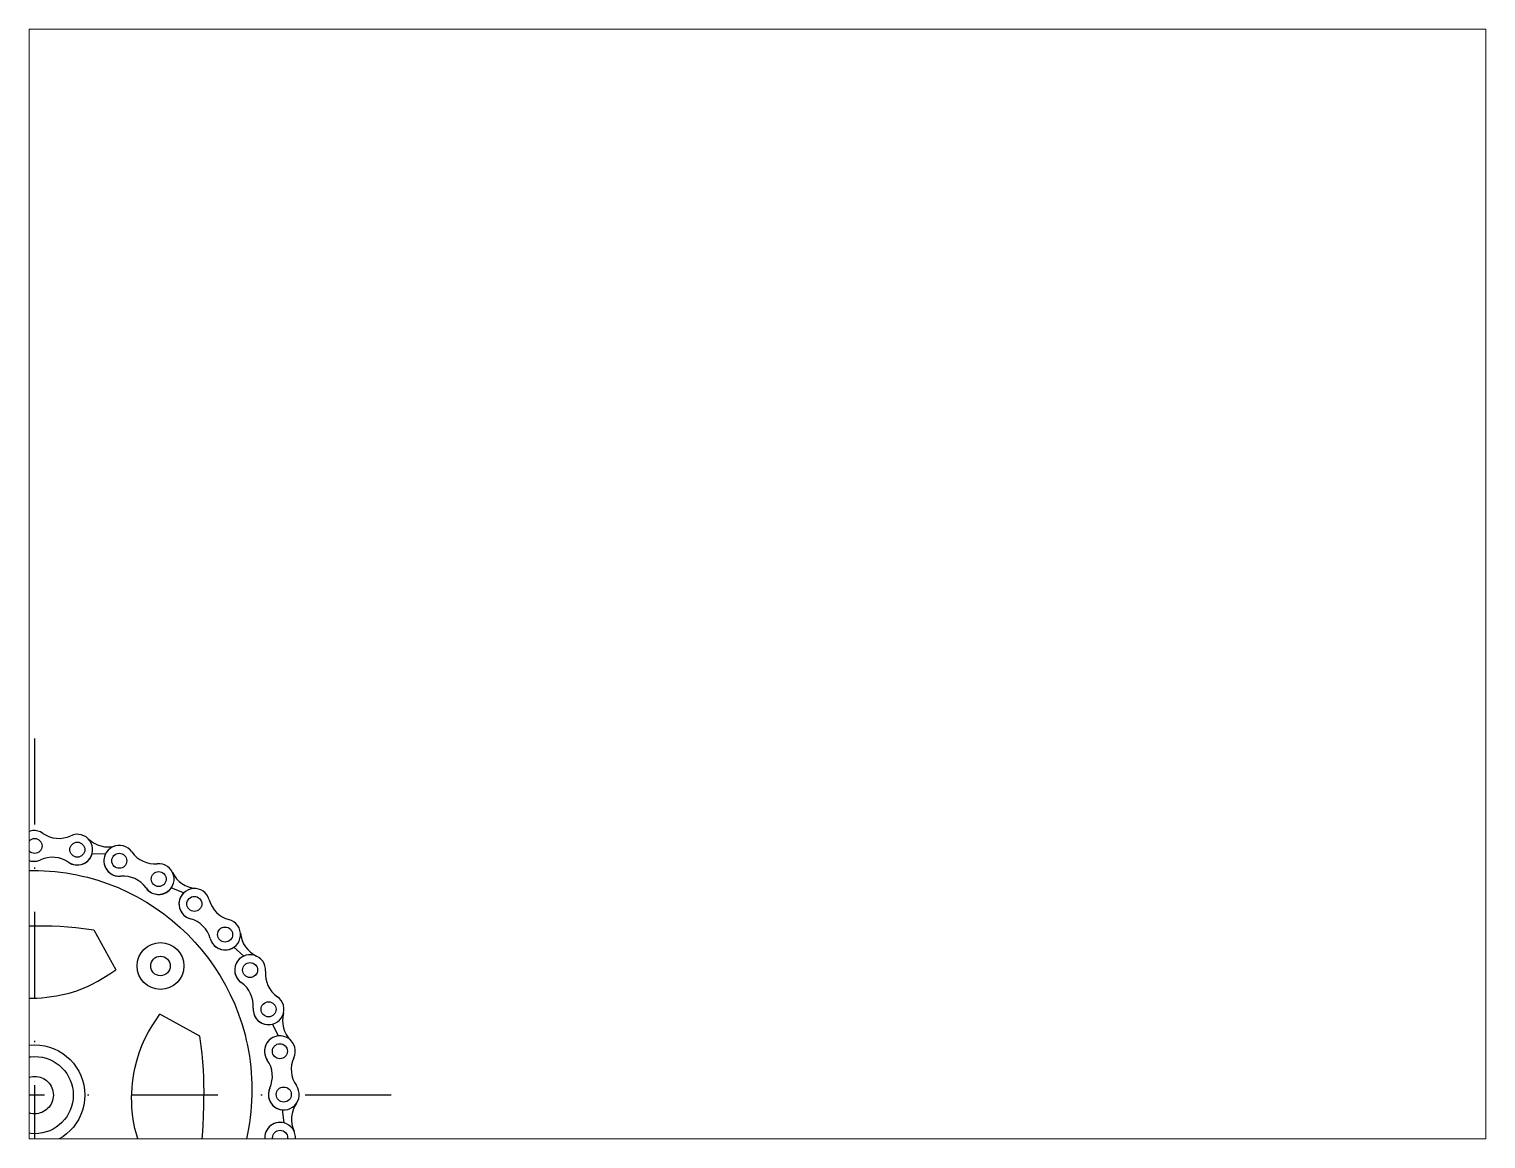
# Paper-space layout 'www.ceco.net' of a CAD drawing. Header units: millimetres. Extents: x 27 to 240, y 20 to 183.
# The model-space entities are those that its viewports show. They can reach past a viewport. Long polylines and large blocks are cut down to what shows.
import ezdxf

# ---------------------------------------------------------------- set-up
doc = ezdxf.new("R2010")
doc.units = ezdxf.units.MM
doc.linetypes.add('DASHDOT2', pattern=[12.7, 6.35, -3.175, 0, -3.175])
for name, color, linetype in [('ceco.net 413 axes', 9, 'DASHDOT2'), ('ceco.net 413 bike chain', 7, 'Continuous'), ('ceco.net 413 bike chain B', 8, 'Continuous'), ('ceco.net 413 chain rings', 5, 'Continuous')]:
    doc.layers.add(name, color=color, linetype=linetype)

msp = doc.modelspace()

# ---------------------------------------------------------------- linework, layer by layer
at = {"layer": 'ceco.net 413 axes'}
for p, q in [((0, 103.58), (0, -103.59)), ((103.59, -0.01), (-103.59, 0))]:
    msp.add_line(p, q, dxfattribs=at)
at = {"layer": 'ceco.net 413 bike chain'}
for centre in [(0, 72.38), (12.4, 71.31), (24.59, 68.07), (36.04, 62.77), (46.39, 55.55), (55.33, 46.65), (62.59, 36.34), (67.95, 24.92), (71.25, 12.74), (72.38, 0.17), (71.31, -12.4)]:
    msp.add_circle(centre, 2.18, dxfattribs=at)
for centre, radius, start, end in [((-0.17, 72.38), 4.47, 55.1372, 295.1372), ((7.04, 82.73), 8.14, 235.1372, 295.1372), ((12.4, 71.31), 4.47, 235.1372, 115.1372), ((24.59, 68.07), 4.47, 35.1372, 275.1372), ((5.19, 60.95), 8.14, 55.1372, 115.1372), ((34.91, 75.33), 8.14, 215.1372, 275.1372), ((25.72, 55.5), 8.14, 35.1372, 95.1372), ((36.04, 62.77), 4.47, 215.1372, 95.1372), ((46.39, 55.55), 4.47, 15.1372, 255.1372), ((58.57, 58.85), 8.14, 195.1372, 255.1372), ((43.15, 43.36), 8.14, 15.1372, 75.1372), ((55.33, 46.65), 4.47, 195.1372, 75.1372), ((62.59, 36.34), 4.47, 355.1372, 235.1372), ((75.16, 35.27), 8.14, 175.1372, 235.1372), ((55.38, 25.99), 8.14, 355.1372, 55.1372), ((67.95, 24.92), 4.47, 175.1372, 55.1372), ((71.25, 12.74), 4.47, 335.1372, 215.1372), ((60.93, 5.48), 8.14, 335.1372, 35.1372), ((82.69, 7.43), 8.14, 155.1372, 215.1372), ((72.38, 0.17), 4.47, 155.1372, 35.1372), ((71.31, -12.4), 4.47, 315.1372, 195.1372), ((59.13, -15.69), 8.14, 315.1372, 15.1372)]:
    msp.add_arc(centre, radius, start, end, dxfattribs=at)
at = {"layer": 'ceco.net 413 bike chain B'}
for centre, start, end in [((-7.12, 82.91), 243.3982, 303.3982), ((21.3, 80.25), 225.1372, 285.1372), ((47.46, 68.12), 205.1372, 265.1372), ((67.9, 47.78), 185.1372, 245.1372), ((80.14, 21.68), 165.1372, 225.1372), ((82.73, -7.04), 145.1372, 205.1372)]:
    msp.add_arc(centre, 8.14, start, end, dxfattribs=at)
at = {"layer": 'ceco.net 413 chain rings'}
for p, q in [((20.55, 69.98), (16.71, 70.12)), ((43.25, 58.73), (39.69, 60.18)), ((17.15, 48), (23.55, 36.4)), ((60.73, 40.4), (57.88, 42.98)), ((48, 17.14), (36.41, 23.55)), ((70.88, 17.19), (69.08, 20.59)), ((72.49, -8.08), (71.96, -4.28))]:
    msp.add_line(p, q, dxfattribs=at)
for centre, radius in [((-0.55, 1.61), 63.67), ((36.55, 37.51), 6.8), ((36.55, 37.51), 2.84), ((0, 0), 14.58), ((0, 0), 11.22), ((0, 0), 5.44)]:
    msp.add_circle(centre, radius, dxfattribs=at)
for centre, start, end in [((-0.17, 72.38), 174.6767, 295.1372), ((12.4, 71.31), 235.1372, 344.6878), ((24.59, 68.07), 154.6767, 275.1372), ((36.04, 62.77), 215.1372, 324.6878), ((46.39, 55.55), 134.6767, 255.1372), ((55.33, 46.65), 195.1372, 304.6878), ((62.59, 36.34), 114.6767, 235.1372), ((67.95, 24.92), 175.1372, 284.6878), ((71.25, 12.74), 94.6767, 215.1372), ((72.38, 0.17), 155.1372, 264.6878), ((71.31, -12.4), 74.6767, 195.1372)]:
    msp.add_arc(centre, 4.47, start, end, dxfattribs=at)
for points, knots in [([(-18.71, 47.82), (-17.38, 48.04), (-12.2, 48.86), (-4.22, 49.19), (5.44, 49.24), (12.19, 48.74), (16.18, 48.15), (17.15, 48)], [0, 0, 0, 0, 4.064097, 15.707882, 23.893074, 33.049503, 35.985954, 35.985954, 35.985954, 35.985954]), ([(-25.01, 36.17), (-24.34, 35.69), (-22.35, 34.26), (-18.01, 31.81), (-11.54, 29.34), (-2.57, 27.8), (7.15, 28.55), (16.4, 31.61), (21.28, 34.88), (23.55, 36.4)], [0, 0, 0, 0, 2.461813, 7.354528, 14.912377, 23.128258, 34.454252, 43.796952, 51.997016, 51.997016, 51.997016, 51.997016]), ([(36.17, -25.01), (35.7, -24.35), (34.27, -22.35), (31.82, -18.01), (29.34, -11.54), (27.81, -2.57), (28.56, 7.14), (31.62, 16.39), (34.88, 21.27), (36.41, 23.55)], [0, 0, 0, 0, 2.461813, 7.354528, 14.912377, 23.128258, 34.454252, 43.796952, 51.997016, 51.997016, 51.997016, 51.997016]), ([(47.83, -18.72), (48.04, -17.38), (48.86, -12.21), (49.19, -4.23), (49.25, 5.43), (48.75, 12.19), (48.15, 16.17), (48, 17.14)], [0, 0, 0, 0, 4.064097, 15.707882, 23.893074, 33.049503, 35.985954, 35.985954, 35.985954, 35.985954])]:
    msp.add_open_spline(points, degree=3, knots=knots, dxfattribs=at)

psp = doc.layouts.new('www.ceco.net')

# ---------------------------------------------------------------- viewports
at = {"layer": '0'}
psp.add_viewport(center=(133.35, 101.6), size=(213.36, 162.56), view_center_point=(210, 148.5), view_height=322.4396, dxfattribs=at)

doc.saveas('drawing.dxf')
